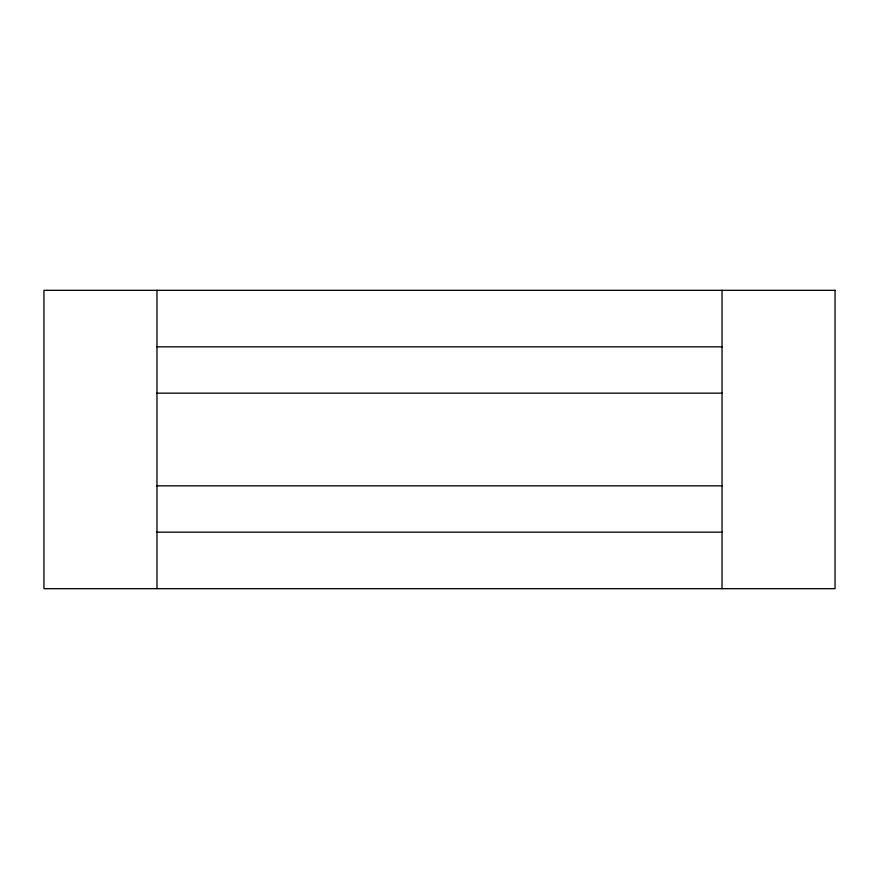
<?xml version="1.0" encoding="UTF-8"?>
<svg xmlns="http://www.w3.org/2000/svg" width="879" height="879" viewBox="0 0 879 879"><rect width="100%" height="100%" fill="white"/><g stroke="black" fill="none" stroke-linecap="round" stroke-linejoin="round"><path stroke-width="1.32" d="M156.967 346.831L722.033 346.831M156.967 393.166L722.033 393.166M156.967 485.834L722.033 485.834M156.967 532.169L722.033 532.169M722.033 290.323L722.033 588.677M156.967 290.323L156.967 588.677M835.05 290.323L43.95 290.323L43.95 588.677L835.05 588.677L835.05 290.323"/></g></svg>
